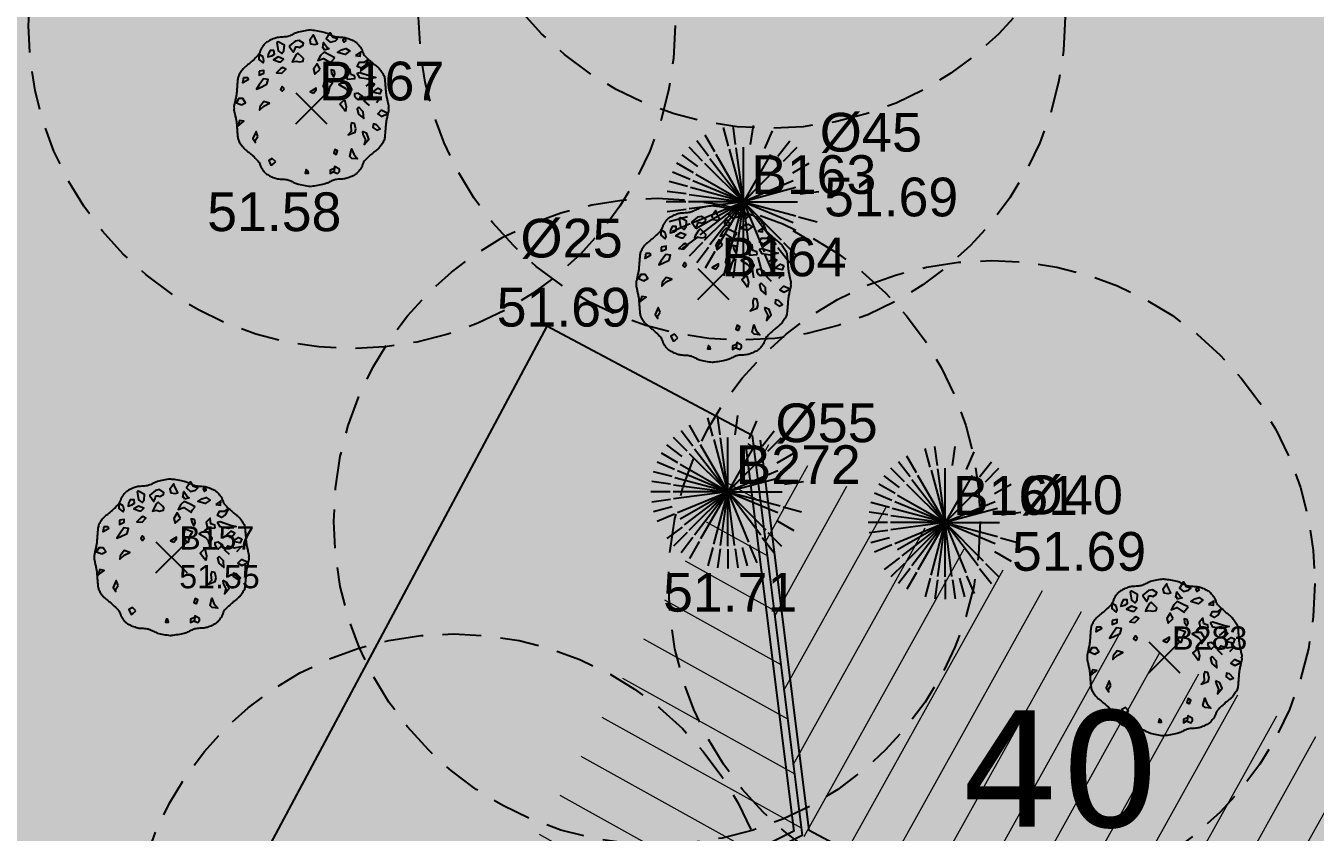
# Model space of a CAD drawing. Header units: metres. Extents: x 394605 to 1395358, y 4171135 to 6406139.
# Drawn here: x 1394492 to 1394508.63, y 4172460.8 to 4172471.21 of the extents above; entities that cross this region are included whole.
import ezdxf
from ezdxf.enums import TextEntityAlignment as Align

# ---------------------------------------------------------------- set-up
doc = ezdxf.new("R2010")
doc.units = ezdxf.units.M
doc.header["$LTSCALE"] = 2
doc.header["$PDMODE"] = 3
doc.header["$PDSIZE"] = 0.2
doc.linetypes.add('CACHE', pattern=[0.375, 0.25, -0.125])
doc.layers.add('C-Hab', color=7, linetype='Continuous', true_color=0xfbfcc5)
doc.layers.add('H-bati', color=7, linetype='Continuous', true_color=0x857b3d)
doc.layers.add('C-Lot', color=7, linetype='Continuous', true_color=0xeaddbe, transparency=0.5)
for name, color, linetype in [('P-Lot', 250, 'Continuous'), ('P-surfaces', 19, 'Continuous'), ('T-POINTS LEVES 2024', 7, 'Continuous'), ('T-POINTS LEVES ALTITUDES', 150, 'Continuous'), ('T-POINTS LEVES MATRICULE', 5, 'Continuous'), ('T-POINTS LEVEVES PURGE', 7, 'Continuous'), ('T-SECTION AH', 3, 'Continuous'), ('T-VEGETATION', 108, 'Continuous'), ('T-VEGETATION-TEXTE', 1, 'Continuous')]:
    doc.layers.add(name, color=color, linetype=linetype)
doc.styles.add('Arial', font='arial.ttf')
doc.styles.add('Arial 1.0', font='arial.ttf', dxfattribs={"width": 0.99, "height": 0.2})
doc.styles.add('Verdana 1.0', font='verdana.ttf', dxfattribs={"width": 0.99, "height": 0.2})

# ---------------------------------------------------------------- blocks, each defined once
blk = doc.blocks.new('TCPOINT')
at = {"color": 0}
blk.add_point((0, 0), dxfattribs=at)
at = {"layer": 'T-POINTS LEVES ALTITUDES', "style": 'Arial 1.0', "width": 0.99}
blk.add_attdef('ALT', text='', height=0.3, dxfattribs=at).set_placement((0.1, -0.1), align=Align.TOP_LEFT)
at = {"layer": 'T-POINTS LEVES MATRICULE', "style": 'Arial 1.0', "width": 0.99}
blk.add_attdef('MAT', (0.1, 0.1), '', height=0.3, dxfattribs=at)
blk = doc.blocks.new('v025')
blk.add_line((0, 0), (0, 0))
at = {"color": 0, "linetype": 'Continuous'}
blk.add_line((0.6658450745636628, -0.3376806967657444), (0.6995950745637174, -0.4079931967657444), dxfattribs=at)
at = {"color": 0, "linetype": 'Continuous', "flags": 128}
for points in [[(-0.002404925436280791, 1.010006803234262), (-0.0188050454637505, 1.008544183206823), (-0.03772162639654653, 1.006245657829595), (-0.05841649951037198, 1.0032452291602), (-0.08015149608092997, 0.9996768992562011), (-0.102188447384151, 0.9956746701752763), (-0.1237891846955108, 0.9913725439749896), (-0.1442155392908262, 0.9869045227130187), (-0.162729342445914, 0.9824046084468705), (-0.1785924254362499, 0.9780068032342797), (-0.1903041023909964, 0.9738940631793866), (-0.2035636188519447, 0.9683386790916302), (-0.2179327032140463, 0.9617649050861132), (-0.2329730838724799, 0.9545969952781661), (-0.2482464892223106, 0.9472592037829486), (-0.2633146476584898, 0.9401757847157342), (-0.2777392875761961, 0.9337709921917394), (-0.2910821373703811, 0.928469080326181), (-0.3029049254363372, 0.9246943032342756), (-0.3160216092496739, 0.922014433549748), (-0.331398581129065, 0.9200365957582335), (-0.3483887217325901, 0.9185565717527879), (-0.3663449117188975, 0.9173701434262966), (-0.3846200317462944, 0.9162730926718154), (-0.4025669624733155, 0.9150612013824002), (-0.4195385845583814, 0.9135302514509931), (-0.4348877786599132, 0.9114760247705931), (-0.4479674254363317, 0.908694303234256), (-0.4605134645310045, 0.9049163111217808), (-0.4748866641194809, 0.8999784681862479), (-0.4905021476585034, 0.8940843495305444), (-0.506775038605042, 0.8874375302575572), (-0.5231204604157256, 0.8802415854702303), (-0.5389535365474103, 0.8727000902712803), (-0.5536893904568387, 0.8650166197637645), (-0.5667431456009808, 0.8573947490504565), (-0.577529925436238, 0.8500380532342433), (-0.5848918938861516, 0.8438738085497448), (-0.5928886359987473, 0.8361523364990262), (-0.6012614069177289, 0.8272492800861073), (-0.6097514617873685, 0.8175402823151785), (-0.6181000557518246, 0.8074009861903733), (-0.6260484439548009, 0.7972070347157114), (-0.6333378815405695, 0.7873340708954402), (-0.6397096236530615, 0.7781577377335793), (-0.6449049254363217, 0.7700536782342624), (-0.6483631730357047, 0.7634981012452613), (-0.6517560914170417, 0.7556009604701899), (-0.65511094395481, 0.7467510161972086), (-0.6584549940233728, 0.7373370287143644), (-0.6618155049973211, 0.7277477583097038), (-0.665219740251132, 0.7183719652712739), (-0.6686949631591688, 0.7095984098871781), (-0.6722684370960224, 0.7018158524455202), (-0.6759674254362835, 0.6954130532342333), (-0.6847966435433364, 0.6837404280627766), (-0.6959715406626401, 0.6710274222328962), (-0.7088979809917646, 0.6576375902712925), (-0.722981828728507, 0.6439344867047794), (-0.7376289480699825, 0.630281666060057), (-0.7522452032139881, 0.6170426828638824), (-0.7662364583580938, 0.6045810916430128), (-0.7790085776997557, 0.5932604469242619), (-0.7899674254363163, 0.5834443032342733), (-0.7974823431317191, 0.5769521050175399), (-0.8064108410741255, 0.5697000045374239), (-0.8163285365474167, 0.561884118049079), (-0.8268110468354735, 0.5537005618076591), (-0.8374339892222906, 0.5453454520682612), (-0.8477729809917491, 0.537014905086096), (-0.8574036394279574, 0.5289050371163171), (-0.8659015818149101, 0.5212119644139648), (-0.8728424254362608, 0.5141318032342497), (-0.880152953557058, 0.5056291454839084), (-0.8883127615131343, 0.4954948004907465), (-0.8969766846954599, 0.4841329606416593), (-0.905799558495346, 0.4719478183234287), (-0.9144362183031944, 0.459343565922893), (-0.9225414995103165, 0.4467243958268341), (-0.9297702375075687, 0.4344945004222041), (-0.9357772676859213, 0.4230580720957278), (-0.9402174254363445, 0.4128193032342438), (-0.9434918595926547, 0.4019952077267135), (-0.9461675283170052, 0.3891987613961305), (-0.9483354809917728, 0.3749749745305735), (-0.9500867670000162, 0.3598688574180642), (-0.9515124357243394, 0.3444254203467381), (-0.9527035365474603, 0.3291896736046169), (-0.9537511188519829, 0.3147066274797794), (-0.954746232020625, 0.3015212922603041), (-0.9557799254363317, 0.2901786782342697), (-0.956816705271649, 0.2794071804633518), (-0.9578519418972746, 0.2669291497705899), (-0.9588979809917646, 0.2532336550860919), (-0.959967168234698, 0.2388097653398518), (-0.9610718493046306, 0.2241465494619774), (-0.9622243698808006, 0.2097330763824061), (-0.9634370756421049, 0.1960584150312457), (-0.9647223122675541, 0.1836116343384901), (-0.9660924254362726, 0.1728818032342474), (-0.9676764446406878, 0.1635139191464532), (-0.969820134626957, 0.1527315546060208), (-0.9723609439548682, 0.1409385161971954), (-0.975136321183868, 0.1285386105045063), (-0.9779837148738579, 0.1159356441121417), (-0.9807405735845123, 0.103533423604631), (-0.9832443458752778, 0.09173575556621927), (-0.9853324803059422, 0.0809464465813221), (-0.9868424254362935, 0.07156930323424149), (-0.9881911051344332, 0.0647137219585261), (-0.9903309370961324, 0.05632187525071686), (-0.9928401106215006, 0.04693735878981897), (-0.9952968150109882, 0.03710376825483763), (-0.9972792395651595, 0.02736469932477803), (-0.998365573584465, 0.0182637476787022), (-0.9981340063691277, 0.0103445089955585), (-0.9961627272195983, 0.004150578954408957), (-0.9920299254363272, 0.0002255532342587685), (-0.9961627272195983, -0.00369947248589142), (-0.9981340063691277, -0.009893402527040962), (-0.998365573584465, -0.01781264121018467), (-0.9972792395651595, -0.02691359285626049), (-0.9952968150109882, -0.0366526617863201), (-0.9928401106215006, -0.04648625232130144), (-0.9903309370961324, -0.05587076878219932), (-0.9881911051344332, -0.06426261549000856), (-0.9868424254362935, -0.07111819676572395), (-0.9853324803059422, -0.08049534011280457), (-0.9832443458752778, -0.09128464909770173), (-0.9807405735845123, -0.1030823171361135), (-0.9779837148738579, -0.1154845376436242), (-0.975136321183868, -0.1280875040359888), (-0.9723609439548682, -0.1404874097286779), (-0.969820134626957, -0.1522804481375033), (-0.9676764446406878, -0.1630628126779357), (-0.9660924254362726, -0.1724306967657299), (-0.9647223122675541, -0.1831605278699726), (-0.9634370756421049, -0.1956073085627281), (-0.9622243698808006, -0.2092819699138886), (-0.9610718493046306, -0.2236954429934599), (-0.959967168234698, -0.2383586588713342), (-0.9588979809917646, -0.2527825486175743), (-0.9578519418972746, -0.2664780433020724), (-0.956816705271649, -0.2789560739948342), (-0.9557799254363317, -0.2897275717657521), (-0.954746232020625, -0.3010701857917866), (-0.9537511188519829, -0.3142555210112619), (-0.9527035365474603, -0.3287385671360994), (-0.9515124357243394, -0.3439743138782205), (-0.9500867670000162, -0.3594177509495466), (-0.9483354809917728, -0.374523868062056), (-0.9461675283170052, -0.388747654927613), (-0.9434918595926547, -0.401544101258196), (-0.9402174254363445, -0.4123681967657262), (-0.9357772676859213, -0.4226069656272102), (-0.9297702375075687, -0.4340433939536865), (-0.9225414995103165, -0.4462732893583166), (-0.9144362183031944, -0.4588924594543755), (-0.905799558495346, -0.4714967118549112), (-0.8969766846954599, -0.4836818541731418), (-0.8883127615131343, -0.4950436940222289), (-0.880152953557058, -0.5051780390153908), (-0.8728424254362608, -0.5136806967657321), (-0.8659015818149101, -0.5207608579454472), (-0.8574036394279574, -0.5284539306477996), (-0.8477729809917491, -0.5365637986175784), (-0.8374339892222906, -0.5448943455997437), (-0.8268110468354735, -0.5532494553391416), (-0.8163285365474167, -0.5614330115805615), (-0.8064108410741255, -0.5692488980689063), (-0.7974823431317191, -0.5765009985490224), (-0.7899674254363163, -0.5829931967657558), (-0.7790085776997557, -0.5928093404557444), (-0.7662364583580938, -0.6041299851744952), (-0.7522452032139881, -0.6165915763953649), (-0.7376289480699825, -0.6298305595915394), (-0.722981828728507, -0.6434833802362618), (-0.7088979809917646, -0.657186483802775), (-0.6959715406626401, -0.6705763157643787), (-0.6847966435433364, -0.683289321594259), (-0.6759674254362835, -0.6949619467657158), (-0.6722684370960224, -0.7013647459770027), (-0.6686949631591688, -0.7091473034186606), (-0.665219740251132, -0.7179208588027564), (-0.6618155049973211, -0.7272966518411863), (-0.6584549940233728, -0.7368859222458468), (-0.65511094395481, -0.7462999097286911), (-0.6517560914170417, -0.7551498540016723), (-0.6483631730357047, -0.7630469947767438), (-0.6449049254363217, -0.7696025717657449), (-0.6397096236530615, -0.7777066312650618), (-0.6333378815405695, -0.7868829644269226), (-0.6260484439548009, -0.7967559282471939), (-0.6181000557518246, -0.8069498797218557), (-0.6097514617873685, -0.817089175846661), (-0.6012614069177289, -0.8267981736175898), (-0.5928886359987473, -0.8357012300305087), (-0.5848918938861516, -0.8434227020812273), (-0.577529925436238, -0.8495869467657258), (-0.5667431456009808, -0.856943642581939), (-0.5536893904568387, -0.864565513295247), (-0.5389535365474103, -0.8722489838027627), (-0.5231204604157256, -0.8797904790017128), (-0.506775038605042, -0.8869864237890397), (-0.4905021476585034, -0.8936332430620268), (-0.4748866641194809, -0.8995273617177304), (-0.4605134645310045, -0.9044652046532633), (-0.4479674254363317, -0.9082431967657385), (-0.4348877786599132, -0.9110249183020755), (-0.4195385845583814, -0.9130791449824756), (-0.4025669624733155, -0.9146100949138827), (-0.3846200317462944, -0.9158219862032979), (-0.3663449117188975, -0.9169190369577791), (-0.3483887217325901, -0.9181054652842704), (-0.331398581129065, -0.919585489289716), (-0.3160216092496739, -0.9215633270812305), (-0.3029049254363372, -0.9242431967657581), (-0.2910821373703811, -0.9280179738576635), (-0.2777392875761961, -0.9333198857232219), (-0.2633146476584898, -0.9397246782472166), (-0.2482464892223106, -0.946808097314431), (-0.2329730838724799, -0.9541458888096486), (-0.2179327032140463, -0.9613137986175957), (-0.2035636188519447, -0.9678875726231126), (-0.1903041023909964, -0.9734429567108691), (-0.1785924254362499, -0.9775556967657621), (-0.162729342445914, -0.981953501978353), (-0.1442155392908262, -0.9864534162445011), (-0.1237891846955108, -0.9909214375064721), (-0.102188447384151, -0.9952235637067588), (-0.08015149608092997, -0.9992257927876835), (-0.05841649951037198, -1.002794122691682), (-0.03772162639654653, -1.005794551361078), (-0.0188050454637505, -1.008093076738305), (-0.002404925436280791, -1.009555696765744)], [(0.001970074563701019, 1.010006803234262), (0.01837019459117073, 1.008544183206823), (0.03728677552396675, 1.006245657829595), (0.0579816486377922, 1.0032452291602), (0.0797166452083502, 0.9996768992562011), (0.1017535965115712, 0.9956746701752763), (0.123354333822931, 0.9913725439749896), (0.1437806884182464, 0.9869045227130187), (0.1622944915733342, 0.9824046084468705), (0.1781575745636701, 0.9780068032342797), (0.1898692515184166, 0.9738940631793866), (0.203128767979365, 0.9683386790916302), (0.2174978523414666, 0.9617649050861132), (0.2325382329999002, 0.9545969952781661), (0.2478116383497309, 0.9472592037829486), (0.26287979678591, 0.9401757847157342), (0.2773044367036164, 0.9337709921917394), (0.2906472864978014, 0.928469080326181), (0.3024700745637574, 0.9246943032342756), (0.3155867583770942, 0.922014433549748), (0.3309637302564852, 0.9200365957582335), (0.3479538708600103, 0.9185565717527879), (0.3659100608463177, 0.9173701434262966), (0.3841851808737147, 0.9162730926718154), (0.4021321116007357, 0.9150612013824002), (0.4191037336858017, 0.9135302514509931), (0.4344529277873335, 0.9114760247705931), (0.4070950745636992, 0.8773193032342306), (0.4239700745637265, 0.8506005532342442), (0.4464700745637629, 0.8674755532342715), (0.4352200745637447, 0.9124755532342306), (0.447532574563752, 0.908694303234256), (0.4600786136584247, 0.9049163111217808), (0.4744518132469011, 0.8999784681862479), (0.4900672967859236, 0.8940843495305444), (0.5063401877324623, 0.8874375302575572), (0.5226856095431458, 0.8802415854702303), (0.5385186856748305, 0.8727000902712803), (0.553254539584259, 0.8650166197637645), (0.566308294728401, 0.8573947490504565), (0.5770950745636583, 0.8500380532342433), (0.5844570430135718, 0.8438738085497448), (0.5924537851261675, 0.8361523364990262), (0.6008265560451491, 0.8272492800861073), (0.6093166109147887, 0.8175402823151785), (0.6176652048792448, 0.8074009861903733), (0.6256135930822211, 0.7972070347157114), (0.6329030306679897, 0.7873340708954402), (0.6392747727804817, 0.7781577377335793), (0.644470074563742, 0.7700536782342624), (0.6479283221631249, 0.7634981012452613), (0.6513212405444619, 0.7556009604701899), (0.6546760930822302, 0.7467510161972086), (0.658020143150793, 0.7373370287143644), (0.6613806541247413, 0.7277477583097038), (0.6647848893785522, 0.7183719652712739), (0.668260112286589, 0.7095984098871781), (0.6718335862234426, 0.7018158524455202), (0.6755325745637037, 0.6954130532342333), (0.6843617926707566, 0.6837404280627766), (0.6955366897900603, 0.6710274222328962), (0.7084631301191848, 0.6576375902712925), (0.7225469778559273, 0.6439344867047794), (0.7371940971974027, 0.630281666060057), (0.7518103523414084, 0.6170426828638824), (0.7658016074855141, 0.6045810916430128), (0.778573726827176, 0.5932604469242619), (0.7895325745637365, 0.5834443032342733), (0.7970474922591393, 0.5769521050175399), (0.8059759902015458, 0.5697000045374239), (0.8158936856748369, 0.561884118049079), (0.8263761959628937, 0.5537005618076591), (0.8369991383497108, 0.5453454520682612), (0.8473381301191694, 0.537014905086096), (0.8569687885553776, 0.5289050371163171), (0.8654667309423303, 0.5212119644139648), (0.872407574563681, 0.5141318032342497), (0.8797181026844783, 0.5056291454839084), (0.8878779106405545, 0.4954948004907465), (0.8965418338228801, 0.4841329606416593), (0.9053647076227662, 0.4719478183234287), (0.9140013674306147, 0.459343565922893), (0.9221066486377367, 0.4467243958268341), (0.9293353866349889, 0.4344945004222041), (0.9353424168133415, 0.4230580720957278), (0.9397825745637647, 0.4128193032342438), (0.9430570087200749, 0.4019952077267135), (0.9457326774444255, 0.3891987613961305), (0.947900630119193, 0.3749749745305735), (0.9496519161274364, 0.3598688574180642), (0.9510775848517596, 0.3444254203467381), (0.9522686856748805, 0.3291896736046169), (0.9533162679794032, 0.3147066274797794), (0.9543113811480453, 0.3015212922603041), (0.955345074563752, 0.2901786782342697), (0.9563818543990692, 0.2794071804633518), (0.9574170910246949, 0.2669291497705899), (0.9584631301191848, 0.2532336550860919), (0.9595323173621182, 0.2388097653398518), (0.9606369984320509, 0.2241465494619774), (0.9617895190082209, 0.2097330763824061), (0.9630022247695251, 0.1960584150312457), (0.9642874613949743, 0.1836116343384901), (0.9656575745636928, 0.1728818032342474), (0.967241593768108, 0.1635139191464532), (0.9693852837543773, 0.1527315546060208), (0.9719260930822884, 0.1409385161971954), (0.9747014703112882, 0.1285386105045063), (0.9775488640012782, 0.1159356441121417), (0.9803057227119325, 0.103533423604631), (0.982809495002698, 0.09173575556621927), (0.9848976294333625, 0.0809464465813221), (0.9864075745637138, 0.07156930323424149), (0.9877562542618534, 0.0647137219585261), (0.9898960862235526, 0.05632187525071686), (0.9924052597489208, 0.04693735878981897), (0.9948619641384084, 0.03710376825483763), (0.9968443886925797, 0.02736469932477803), (0.9979307227118852, 0.0182637476787022), (0.997699155496548, 0.0103445089955585), (0.9957278763470185, 0.004150578954408957), (0.9915950745637474, 0.0002255532342587685), (0.9957278763470185, -0.00369947248589142), (0.997699155496548, -0.009893402527040962), (0.9979307227118852, -0.01781264121018467), (0.9968443886925797, -0.02691359285626049), (0.9948619641384084, -0.0366526617863201), (0.9924052597489208, -0.04648625232130144), (0.9898960862235526, -0.05587076878219932), (0.9877562542618534, -0.06426261549000856), (0.9864075745637138, -0.07111819676572395), (0.9848976294333625, -0.08049534011280457), (0.982809495002698, -0.09128464909770173), (0.9803057227119325, -0.1030823171361135), (0.9775488640012782, -0.1154845376436242), (0.9747014703112882, -0.1280875040359888), (0.9719260930822884, -0.1404874097286779), (0.9693852837543773, -0.1522804481375033), (0.967241593768108, -0.1630628126779357), (0.9656575745636928, -0.1724306967657299), (0.9642874613949743, -0.1831605278699726), (0.9630022247695251, -0.1956073085627281), (0.9617895190082209, -0.2092819699138886), (0.9606369984320509, -0.2236954429934599), (0.9595323173621182, -0.2383586588713342), (0.9584631301191848, -0.2527825486175743), (0.9574170910246949, -0.2664780433020724), (0.9563818543990692, -0.2789560739948342), (0.955345074563752, -0.2897275717657521), (0.9543113811480453, -0.3010701857917866), (0.9533162679794032, -0.3142555210112619), (0.9522686856748805, -0.3287385671360994), (0.9510775848517596, -0.3439743138782205), (0.9496519161274364, -0.3594177509495466), (0.947900630119193, -0.374523868062056), (0.9457326774444255, -0.388747654927613), (0.9430570087200749, -0.401544101258196), (0.9397825745637647, -0.4123681967657262), (0.9353424168133415, -0.4226069656272102), (0.9293353866349889, -0.4340433939536865), (0.9221066486377367, -0.4462732893583166), (0.9140013674306147, -0.4588924594543755), (0.9053647076227662, -0.4714967118549112), (0.8965418338228801, -0.4836818541731418), (0.8878779106405545, -0.4950436940222289), (0.8797181026844783, -0.5051780390153908), (0.872407574563681, -0.5136806967657321), (0.8654667309423303, -0.5207608579454472), (0.8569687885553776, -0.5284539306477996), (0.8473381301191694, -0.5365637986175784), (0.8369991383497108, -0.5448943455997437), (0.8263761959628937, -0.5532494553391416), (0.8158936856748369, -0.5614330115805615), (0.8059759902015458, -0.5692488980689063), (0.7970474922591393, -0.5765009985490224), (0.7895325745637365, -0.5829931967657558), (0.778573726827176, -0.5928093404557444), (0.7658016074855141, -0.6041299851744952), (0.7518103523414084, -0.6165915763953649), (0.7371940971974027, -0.6298305595915394), (0.7225469778559273, -0.6434833802362618), (0.7084631301191848, -0.657186483802775), (0.6955366897900603, -0.6705763157643787), (0.6843617926707566, -0.683289321594259), (0.6755325745637037, -0.6949619467657158), (0.6718335862234426, -0.7013647459770027), (0.668260112286589, -0.7091473034186606), (0.6647848893785522, -0.7179208588027564), (0.6613806541247413, -0.7272966518411863), (0.658020143150793, -0.7368859222458468), (0.6546760930822302, -0.7462999097286911), (0.6513212405444619, -0.7551498540016723), (0.6479283221631249, -0.7630469947767438), (0.644470074563742, -0.7696025717657449), (0.6392747727804817, -0.7777066312650618), (0.6329030306679897, -0.7868829644269226), (0.6256135930822211, -0.7967559282471939), (0.6176652048792448, -0.8069498797218557), (0.6093166109147887, -0.817089175846661), (0.6008265560451491, -0.8267981736175898), (0.5924537851261675, -0.8357012300305087), (0.5844570430135718, -0.8434227020812273), (0.5770950745636583, -0.8495869467657258), (0.566308294728401, -0.856943642581939), (0.553254539584259, -0.864565513295247), (0.5385186856748305, -0.8722489838027627), (0.5226856095431458, -0.8797904790017128), (0.5063401877324623, -0.8869864237890397), (0.4900672967859236, -0.8936332430620268), (0.4744518132469011, -0.8995273617177304), (0.4600786136584247, -0.9044652046532633), (0.447532574563752, -0.9082431967657385), (0.4344529277873335, -0.9110249183020755), (0.4191037336858017, -0.9130791449824756), (0.4021321116007357, -0.9146100949138827), (0.3841851808737147, -0.9158219862032979), (0.3659100608463177, -0.9169190369577791), (0.3479538708600103, -0.9181054652842704), (0.3309637302564852, -0.919585489289716), (0.3155867583770942, -0.9215633270812305), (0.3024700745637574, -0.9242431967657581), (0.2906472864978014, -0.9280179738576635), (0.2773044367036164, -0.9333198857232219), (0.26287979678591, -0.9397246782472166), (0.2478116383497309, -0.946808097314431), (0.2325382329999002, -0.9541458888096486), (0.2174978523414666, -0.9613137986175957), (0.203128767979365, -0.9678875726231126), (0.1898692515184166, -0.9734429567108691), (0.1781575745636701, -0.9775556967657621), (0.1622944915733342, -0.981953501978353), (0.1437806884182464, -0.9864534162445011), (0.123354333822931, -0.9909214375064721), (0.1017535965115712, -0.9952235637067588), (0.0797166452083502, -0.9992257927876835), (0.0579816486377922, -1.002794122691682), (0.03728677552396675, -1.005794551361078), (0.01837019459117073, -1.008093076738305), (0.001970074563701019, -1.009555696765744)], [(0.7502200745636856, 0.257163053234251), (0.778345074563731, 0.2641943032342624), (0.817720074563681, 0.3091943032342783), (0.7670950745637128, 0.3359130532342647), (0.7052200745637265, 0.2824755532342351)], [(0.7502200745636856, 0.03497555323423285), (0.6827200745636901, 0.09685055323427605), (0.7277200745637629, 0.1488818032342465), (0.8120950745636719, 0.1235693032342624), (0.9020950745637037, 0.1404443032342328), (0.8402200745637174, 0.07013180323423285)], [(0.3002200745637538, -0.7764306967657149), (0.2439700745636628, -0.8003369467657535), (0.2439700745636628, -0.8439306967657672), (0.2945950745637447, -0.8143994467657194)]]:
    blk.add_lwpolyline(points, dxfattribs=at)
for points in [[(-0.4422799254363099, 0.8477880532342397), (-0.4254049254362826, 0.7395068032342351), (-0.3804049254363235, 0.7057568032342374), (-0.3522799254362781, 0.7395068032342351), (-0.346654925436269, 0.8112255532342374), (-0.4254049254362826, 0.854819303234251)], [(-0.1554049254363008, 0.8731005532342806), (-0.206029925436269, 0.8632568032342647), (-0.2791549254362735, 0.8027880532342806), (-0.2791549254362735, 0.7929443032342647), (-0.2285299254363053, 0.7212255532342624), (-0.2116549254362781, 0.7577880532342647), (-0.2004049254362599, 0.7929443032342647), (-0.1722799254363281, 0.7929443032342647), (-0.1497799254362917, 0.784506803234251), (-0.1047799254363326, 0.8112255532342374), (-0.09915492543632354, 0.8379443032342806)], [(0.04709507456368556, 0.8238818032342579), (0.08084507456374013, 0.8323193032342715), (0.03584507456366737, 0.9293505532342579), (0.03022007456365827, 0.9476318032342306), (-0.0204049254363099, 0.8773193032342306), (-0.009154925436291705, 0.8323193032342715)], [(0.1708450745636583, 0.7507568032342533), (0.1595950745637538, 0.7774755532342397), (0.1483450745637356, 0.7774755532342397), (0.1595950745637538, 0.8477880532342397), (0.2102200745637219, 0.7774755532342397), (0.2270950745637492, 0.7676318032342806)], [(0.3114700745636583, 0.8674755532342715), (0.3395950745637037, 0.8956005532342601), (0.2833450745637265, 0.9124755532342306), (0.2439700745636628, 0.9743505532342738), (0.1933450745636947, 0.8956005532342601), (0.2439700745636628, 0.8506005532342442)], [(-0.6222799254362599, 0.6635693032342829), (-0.6785299254362371, 0.6987255532342829), (-0.6785299254362371, 0.6298193032342851), (-0.6222799254362599, 0.5848193032342692), (-0.6110299254362417, 0.6115380532342556)], [(-0.5097799254363053, 0.6748193032342442), (-0.4760299254362508, 0.6973193032342806), (-0.4816549254362599, 0.7423193032342397), (-0.5322799254363417, 0.7423193032342397), (-0.5547799254362644, 0.6973193032342806), (-0.5604049254362735, 0.6607568032342783)], [(-0.1947799254362508, 0.6059130532342465), (-0.1554049254363008, 0.5960693032342306), (-0.1047799254363326, 0.6059130532342465), (-0.09915492543632354, 0.6396630532342442), (-0.1160299254362371, 0.6579443032342738), (-0.1722799254363281, 0.7113818032342465), (-0.1947799254362508, 0.6931005532342738), (-0.2341549254363144, 0.6227880532342738), (-0.2454049254363326, 0.5960693032342306)], [(0.3058450745637629, 0.6509130532342624), (0.2327200745637583, 0.6874755532342647), (0.1652200745637629, 0.7212255532342624), (0.1202200745636901, 0.679038053234251), (0.08647007456374922, 0.6157568032342624), (0.1595950745637538, 0.6424755532342488), (0.255220074563681, 0.5791943032342601), (0.2664700745636992, 0.6073193032342488)], [(0.3902200745636719, 0.7549755532342601), (0.4464700745637629, 0.7718505532342306), (0.497095074563731, 0.7381005532342328), (0.4352200745637447, 0.6931005532342738), (0.3395950745637037, 0.7198193032342601)], [(0.5702200745637356, 0.6818505532342556), (0.6320950745637219, 0.6720068032342397), (0.637720074563731, 0.7268505532342715)], [(-0.4141549254362644, 0.5974755532342328), (-0.3916549254363417, 0.5974755532342328), (-0.3579049254362872, 0.6340380532342351), (-0.4254049254362826, 0.6607568032342783), (-0.487279925436269, 0.624194303234276)], [(-0.3691549254363053, 0.5243505532342851), (-0.3916549254363417, 0.5116943032342647), (-0.447904925436319, 0.4582568032342351), (-0.3804049254363235, 0.4512255532342806), (-0.3297799254362417, 0.503256803234251)], [(0.114595074563681, 0.5018505532342488), (0.07522007456373103, 0.5721630532342488), (0.03022007456365827, 0.5018505532342488), (0.04709507456368556, 0.4399755532342624)], [(0.5645950745637265, 0.3809130532342806), (0.5589700745637174, 0.4160693032342806), (0.5083450745637492, 0.432944303234251), (0.497095074563731, 0.5046630532342533), (0.4464700745637629, 0.4512255532342806), (0.4633450745636765, 0.372475553234267)], [(0.6883450745636992, 0.5932568032342829), (0.7333450745636583, 0.6298193032342851), (0.6939700745637083, 0.548256803234267), (0.6433450745637401, 0.5145068032342692), (0.5927200745636583, 0.5398193032342533), (0.6208450745637037, 0.5932568032342829)], [(-0.8191549254362371, 0.3963818032342488), (-0.8135299254363417, 0.3668505532342579), (-0.8810299254363372, 0.3288818032342533), (-0.869779925436319, 0.3963818032342488)], [(-0.5716549254362917, 0.307788053234276), (-0.5547799254362644, 0.3710693032342647), (-0.6166549254362508, 0.3795068032342783), (-0.6729049254363417, 0.2993505532342624), (-0.7066549254362826, 0.2473193032342351), (-0.6616549254363235, 0.2641943032342624)], [(-0.6729049254363417, 0.477944303234267), (-0.6729049254363417, 0.4245068032342374), (-0.6110299254362417, 0.4512255532342806), (-0.6110299254362417, 0.4877880532342829)], [(0.215845074563731, 0.186850553234251), (0.2439700745636628, 0.2838818032342374), (0.2720950745637083, 0.3288818032342533), (0.1708450745636583, 0.362631803234251), (0.1539700745637447, 0.2838818032342374), (0.1820950745636765, 0.2135693032342374)], [(0.2945950745637447, 0.4877880532342829), (0.255220074563681, 0.4962255532342397), (0.2608450745636901, 0.4512255532342806), (0.2889700745637356, 0.4062255532342647), (0.3058450745637629, 0.442788053234267)], [(0.5927200745636583, 0.4512255532342806), (0.6264700745637128, 0.4596630532342374), (0.7614700745637037, 0.4160693032342806), (0.8345950745637083, 0.397788053234251), (0.7333450745636583, 0.372475553234267), (0.6264700745637128, 0.3907568032342397)], [(-0.346654925436269, 0.2487255532342374), (-0.3747799254363144, 0.2782568032342851), (-0.3972799254362371, 0.2402880532342806), (-0.3747799254363144, 0.2177880532342442)], [(0.03022007456365827, 0.1938818032342624), (0.06397007456371284, 0.2388818032342783), (0.06397007456371284, 0.2599755532342556), (-0.0147799254363008, 0.2121630532342351)], [(0.4745950745636947, 0.2149755532342397), (0.4802200745637037, 0.1798193032342397), (0.5252200745636628, 0.2402880532342806), (0.4745950745636947, 0.3218505532342419), (0.395845074563681, 0.3218505532342419), (0.356470074563731, 0.3035693032342692), (0.4352200745637447, 0.2585693032342533)], [(0.5814700745637538, 0.1235693032342624), (0.6039700745636765, 0.1066943032342351), (0.6602200745636537, 0.1559130532342579), (0.6039700745636765, 0.1938818032342624), (0.5589700745637174, 0.1854443032342488), (0.5589700745637174, 0.1587255532342624)], [(0.9077200745637128, 0.2388818032342783), (0.8852200745636765, 0.1854443032342488), (0.7895950745637492, 0.2051318032342806), (0.8627200745637538, 0.257163053234251)], [(-0.8979049254362508, 0.04341305323424649), (-0.8472799254362826, 0.07013180323423285), (-0.8810299254363372, 0.1235693032342624), (-0.9372799254363144, 0.1235693032342624), (-0.9654049254362462, 0.07013180323423285)], [(-0.6616549254363235, 0.01950680323426468), (-0.6672799254363326, -0.02549319676575124), (-0.6110299254362417, 0.02653805323427605), (-0.5379049254362371, 0.06310055323427832), (-0.6110299254362417, 0.08560055323425786)], [(0.4408450745637538, -0.04377444676572395), (0.4014700745636901, 0.009663053234248764), (0.3677200745637492, 0.05325680323426241), (0.4295950745637356, 0.1123193032342442), (0.4520950745636583, 0.01810055323426241)], [(0.6152200745636947, 0.01106930323425104), (0.5927200745636583, -0.01283694676573077), (0.6095950745636856, -0.07752444676572168), (0.677095074563681, -0.1337744467657558), (0.6714700745636719, -0.0465869467657285)], [(-0.9485299254363326, -0.2308056967657421), (-0.869779925436319, -0.1689306967657558), (-0.9260299254362963, -0.1590869467657399)], [(0.9020950745637037, -0.02689944676575351), (0.8570950745637447, -0.07471194676571713), (0.9077200745637128, -0.1056494467657672), (0.9864700745637265, -0.0676806967657626)], [(-0.6897799254362553, -0.3643994467657308), (-0.7122799254362917, -0.3011181967657421), (-0.7516549254362417, -0.3911181967657171), (-0.7179049254363008, -0.4431494467657444), (-0.7235299254363099, -0.4164306967657581)], [(0.5758450745637447, -0.2659619467657421), (0.5589700745637174, -0.1956494467657421), (0.5195950745636537, -0.1872119467657285), (0.5083450745637492, -0.2223681967657285), (0.5139700745637583, -0.3011181967657421), (0.4745950745636947, -0.3461181967657581), (0.5645950745637265, -0.3109619467657581)], [(0.6602200745636537, -0.3011181967657421), (0.6658450745636628, -0.3376806967657444), (0.6995950745637174, -0.4079931967657444), (0.6827200745636901, -0.4698681967657308), (0.7445950745636765, -0.3981494467657285), (0.7164700745637447, -0.3278369467657285)], [(0.8402200745637174, -0.2139306967657149), (0.8008450745636537, -0.2040869467657558), (0.7952200745637583, -0.2490869467657149), (0.8458450745637265, -0.2842431967657149), (0.8908450745636856, -0.2659619467657421)], [(-0.4591549254363372, -0.692055696765749), (-0.5041549254362963, -0.6484619467657353), (-0.5491549254362553, -0.6737744467657194), (-0.5210299254363235, -0.7370556967657649), (-0.4985299254362872, -0.727211946765749)], [(0.3227200745636765, -0.6006494467657149), (0.3395950745637037, -0.5500244467657467), (0.3058450745637629, -0.5317431967657171), (0.2889700745637356, -0.5823681967657421)], [(0.5477200745636992, -0.5950244467657626), (0.5983450745636674, -0.6554931967657467), (0.5252200745636628, -0.6484619467657353), (0.497095074563731, -0.621743196765749), (0.5195950745636537, -0.5261181967657649)], [(-0.04290492543634628, -0.8087744467657672), (-0.06540492543626897, -0.7933056967657421), (-0.07665492543628716, -0.8368994467657558), (-0.03727992543633718, -0.8368994467657558)], [(0.3620950745637401, -0.7890869467657353), (0.3002200745637538, -0.7539306967657353), (0.2945950745637447, -0.8242431967657353), (0.3395950745637037, -0.8425244467657649), (0.3620950745637401, -0.8158056967657217)]]:
    blk.add_lwpolyline(points, close=True, dxfattribs=at)
blk = doc.blocks.new('v045')
at = {"color": 0, "linetype": 'Continuous'}
for p, q in [((-0.3687499999999773, 0.6421875000000341), (-0.4937499999999773, 0.8578125000000227)), ((-0.1937500000000227, 0.7156250000000455), (-0.2562500000000227, 0.9562500000000114)), ((-0.1000000000000227, 0.7359375000000341), (-0.1312500000000227, 0.9828125000000227)), ((0.09375, 0.7359375000000341), (0.1312500000000227, 0.9828125000000227)), ((0.2749999999999773, 0.6843750000000455), (0.375, 0.9140625)), ((-0.5249999999999773, 0.5250000000000341), (-0.7000000000000455, 0.7015625000000227)), ((-0.4500000000000455, 0.5890625000000114), (-0.6000000000000227, 0.7859375000000455)), ((0.4437500000000227, 0.5890625000000114), (0.6000000000000227, 0.7859375000000455)), ((0.5187499999999545, 0.5250000000000341), (0.6937500000000227, 0.7015625000000227)), ((-0.5874999999999773, 0.453125), (-0.7875000000000227, 0.6046875000000114)), ((-0.6875, 0.2859375000000455), (-0.9125000000000227, 0.3812500000000227)), ((-0.6437499999999545, 0.3734375000000227), (-0.8562500000000455, 0.4968750000000455)), ((0.6375000000000455, 0.3734375000000227), (0.8500000000000227, 0.4968750000000455)), ((-0.71875, 0.1953125), (-0.9562499999999545, 0.2593750000000341)), ((-0.7437499999999773, 0), (-0.9937499999999773, 0)), ((-0.7374999999999545, 0.1000000000000227), (-0.9812500000000455, 0.1328125)), ((0.7312500000000455, 0.1000000000000227), (0.9750000000000227, 0.1328125)), ((-0.7374999999999545, -0.0999999999999659), (-0.9812500000000455, -0.1328125)), ((-0.71875, -0.1953125), (-0.9562499999999545, -0.2593749999999773)), ((-0.6875, -0.2874999999999659), (-0.9125000000000227, -0.3828125)), ((0.7124999999999773, -0.1953125), (0.9500000000000455, -0.2593749999999773)), ((-0.5874999999999773, -0.4546874999999773), (-0.7875000000000227, -0.6046874999999545)), ((0.6375000000000455, -0.3734374999999659), (0.8500000000000227, -0.4984374999999659)), ((-0.5249999999999773, -0.5265624999999545), (-0.7000000000000455, -0.7015624999999659)), ((-0.4500000000000455, -0.5906249999999886), (-0.6000000000000227, -0.7874999999999659)), ((-0.3687499999999773, -0.6437499999999545), (-0.4937499999999773, -0.859375)), ((0.4437500000000227, -0.5906249999999886), (0.6000000000000227, -0.7874999999999659)), ((0.5187499999999545, -0.5265624999999545), (0.6937500000000227, -0.7015624999999659)), ((-0.1937500000000227, -0.7171874999999659), (-0.2562500000000227, -0.9562499999999545)), ((-0.1000000000000227, -0.7374999999999545), (-0.1312500000000227, -0.9828124999999659)), ((0, -0.7406249999999659), (0, -0.9890624999999886)), ((0.09375, -0.7374999999999545), (0.1312500000000227, -0.9828124999999659)), ((0.1875, -0.7171874999999659), (0.25, -0.9562499999999545)), ((0.2749999999999773, -0.6859374999999659), (0.375, -0.9156249999999773))]:
    blk.add_line(p, q, dxfattribs=at)
at = {"color": 0, "linetype": 'Continuous', "flags": 128}
for points in [[(-0.1812499999999773, 0.6765625000000455), (0, 0), (-0.6124999999999545, 0.3500000000000227)], [(0, 0.0078125), (0, 0), (-0.09375, 0.6953125)], [(0.3500000000000227, 0.6078125000000227), (0, 0), (0, 0.7015625000000227)], [(-0.7000000000000455, 0.09062500000004547), (0, 0), (-0.3500000000000227, 0.6078125000000227)], [(-0.4312499999999773, 0.5562500000000341), (0, 0), (-0.6499999999999773, 0.2687500000000114)], [(-0.5, 0.4953125000000114), (0, 0), (-0.6812499999999773, 0.1812500000000341)], [(0.6437499999999545, 0.2687500000000114), (0, 0), (0.4937499999999773, 0.4953125000000114)], [(0.6749999999999545, 0.1812500000000341), (0, 0), (0.7000000000000455, 0)], [(-0.5, -0.4968749999999886), (0, 0), (-0.7062499999999545, 0)], [(-0.6499999999999773, -0.2687499999999545), (0, 0), (-0.7000000000000455, -0.0921874999999659)], [(-0.1812499999999773, -0.6781249999999659), (0, 0), (-0.6124999999999545, -0.3515625)], [(-0.5562499999999773, -0.4281249999999659), (0, 0), (-0.3500000000000227, -0.6078124999999659)], [(-0.09375, -0.6953125), (0, 0), (-0.4312499999999773, -0.5578124999999545)], [(0, -0.7015624999999659), (0, 0), (-0.01250000000004547, 0)], [(0.4249999999999545, -0.5578124999999545), (0, 0), (0.6437499999999545, -0.2687499999999545)], [(0.4937499999999773, -0.4968749999999886), (0, 0), (0.6749999999999545, -0.1812499999999773)], [(0.08749999999997726, -0.6953125), (0, 0), (0.2687499999999545, -0.6484375)], [(0.006250000000022737, 0), (0, 0), (0, -0.009374999999977263)]]:
    blk.add_lwpolyline(points, dxfattribs=at)
blk = doc.blocks.new('Maison')
at = {"layer": 'C-Hab', "lineweight": 9, "true_color": 0x939598}
h = blk.add_hatch(dxfattribs=at)
h.set_pattern_fill('ANSI31', color=252, scale=0.18, angle=235)
h.set_pattern_definition([(280, (0, 0), (0.5628176308464768, 0.09923993353665048), [])])
h.paths.add_polyline_path([(-8.881784197001252e-16, -5.551115123125783e-17), (3.754472322759112, -3.600893996008226), (10.62636202868277, -2.26780290357448), (12.76208088238491, 2.475740601308643)])
at = {"layer": 'C-Hab', "true_color": 0xebe4e0}
h = blk.add_hatch(color=254, dxfattribs=at)
h.dxf.hatch_style = 1
h.paths.add_polyline_path([(-2.775557561562891e-17, 0), (-2.945095588473552, -0.5713247541929363), (-1.326342118557715, -8.915762253334503), (-1.040679741461246, -10.38831004757128), (14.6664967286887, -7.341244692207141), (14.38083435233164, -5.868696900493323), (1.618753468644158, -8.34443749988821)])
at = {"layer": 'C-Hab', "lineweight": 9, "true_color": 0x939598}
h = blk.add_hatch(dxfattribs=at)
h.set_pattern_fill('ANSI31', color=252, scale=0.18, angle=145)
h.set_pattern_definition([(190, (0, 0), (0.09923993353665048, -0.5628176308464768), [])])
h.paths.add_polyline_path([(3.754472322759113, -3.600893996008225), (0, 1.665334536937735e-16), (1.618753468644158, -8.344437499888208)])
at = {"layer": 'C-Hab', "color": 251, "true_color": 0x636466, "const_width": 0.1, "flags": 128}
blk.add_lwpolyline([(12.76208088238491, 2.475740601308644), (14.38083435219701, -5.86869690051944), (1.618753468644158, -8.34443749988821), (0, 0)], close=True, dxfattribs=at)
at = {"layer": 'C-Hab', "color": 251, "true_color": 0x636466, "flags": 128}
for points in [[(12.64191721700038, 2.452429820885276), (10.55645057161943, -2.179500895650342), (3.786295462889677, -3.492856298031523), (0.1201636653742446, 0.02331078042137349)], [(0, 0), (-2.945095588473552, -0.5713247541929374), (-1.326342118557715, -8.915762253334503), (-1.040679741461246, -10.38831004757128), (14.6664967286887, -7.341244692207141), (14.38083435233164, -5.868696900493322)], [(0, 0), (3.754472322759112, -3.600893996008226), (1.618753468644158, -8.34443749988821)], [(0.03302360556777269, -0.1702318592787677), (3.634308657370119, -3.624204776415454), (1.585729863073839, -8.17420564059632)]]:
    blk.add_lwpolyline(points, dxfattribs=at)

msp = doc.modelspace()

# ---------------------------------------------------------------- hatches: boundary and pattern name
at = {"layer": 'C-Lot', "transparency": 33554585}
h = msp.add_hatch(color=256, dxfattribs=at)
h.dxf.hatch_style = 1
h.paths.add_polyline_path([(1394255.044330771, 4172384.855971529), (1394269.540208836, 4172387.529606367), (1394274.704254416, 4172388.525279142), (1394279.741645918, 4172361.694657752), (1394260.073201257, 4172358.066989345)])
h.paths.add_polyline_path([(1394274.704843106, 4172388.525388875), (1394294.366055884, 4172392.190270412), (1394299.409692425, 4172365.324452989), (1394279.741645918, 4172361.694657752)])
edge = h.paths.add_edge_path()
edge.add_line((1394156.54395033, 4172405.092977245), (1394176.338476231, 4172408.740596767))
edge.add_line((1394176.338476231, 4172408.740596767), (1394181.39178728, 4172381.30394492))
edge.add_line((1394181.39178728, 4172381.30394492), (1394167.216864183, 4172378.661701904))
edge.add_arc((1394165.166780411, 4172387.993144372), 9.55398670675991, 246.07648540360532, 282.3908223282835, ccw=False)
edge.add_line((1394161.292478591, 4172379.259963542), (1394156.54395033, 4172405.092977245))
h.paths.add_polyline_path([(1394176.338476231, 4172408.740596767), (1394196.061423312, 4172412.374931141), (1394201.107248418, 4172384.97892378), (1394181.39178728, 4172381.30394492)])
h.paths.add_polyline_path([(1394196.061423312, 4172412.374931141), (1394215.818791436, 4172416.015605219), (1394220.857112909, 4172388.660338388), (1394201.107248418, 4172384.97892378)])
h.paths.add_polyline_path([(1394176.355488323, 4172370.192683284), (1394196.016872232, 4172373.857825133), (1394201.064827679, 4172347.202486103), (1394181.399960735, 4172343.556414969)])
h.paths.add_polyline_path([(1394176.432209387, 4172370.207212625), (1394181.399836542, 4172343.556391942), (1394161.726634692, 4172339.953653818), (1394156.694020851, 4172366.527982683)])
h.paths.add_polyline_path([(1394156.694020851, 4172366.527982683), (1394161.726712918, 4172339.953240752), (1394128.379524338, 4172333.777314011), (1394138.943235582, 4172363.219207892)])
h.paths.add_polyline_path([(1394146.149134544, 4172383.414824653), (1394148.608911952, 4172370.10702763), (1394134.204415001, 4172367.423801905), (1394135.120963088, 4172362.506518849), (1394109.987369581, 4172357.821787923), (1394114.354295865, 4172377.435971376)])
h.paths.add_polyline_path([(1394138.943235582, 4172363.219207892), (1394128.379524338, 4172333.777314011), (1394105.402066619, 4172337.265916942), (1394109.987369626, 4172357.821788122)])
edge = h.paths.add_edge_path()
edge.add_arc((1394136.311063343, 4172392.711361063), 7.999999998246535, 10.435841295533407, 72.39288072694882, ccw=False)
edge.add_line((1394144.17873018, 4172394.160436116), (1394146.149134544, 4172383.414824653))
edge.add_line((1394146.149134544, 4172383.414824653), (1394114.354295862, 4172377.435971375))
edge.add_line((1394114.354295862, 4172377.435971375), (1394119.773295746, 4172401.775575688))
edge.add_arc((1394123.677697218, 4172400.906294872), 3.999999999362756, 72.13497188725108, 167.4483157204171, ccw=False)
edge.add_line((1394124.904800144, 4172404.713422188), (1394138.730969958, 4172400.336585778))
h.paths.add_polyline_path([(1394298.400664821, 4172508.434809051), (1394272.943893387, 4172492.771831456), (1394267.575496129, 4172519.959919848), (1394271.556248017, 4172521.27490146), (1394274.661956875, 4172522.889762694), (1394285.430320559, 4172529.515292959)])
edge = h.paths.add_edge_path()
edge.add_line((1394464.955174495, 4172580.305150983), (1394476.337197521, 4172562.630559035))
edge.add_line((1394476.337197521, 4172562.630559035), (1394455.540964016, 4172548.870837987))
edge.add_line((1394455.540964016, 4172548.870837987), (1394437.652018422, 4172576.758979388))
edge.add_line((1394437.652018422, 4172576.758979388), (1394444.30142079, 4172574.836100242))
edge.add_arc((1394449.311683062, 4172595.29449075), 21.06296442149256, 256.2390981375833, 301.8306480027965)
edge.add_line((1394460.420508182, 4172577.399170841), (1394464.955174495, 4172580.305150983))
edge = h.paths.add_edge_path()
edge.add_line((1394429.407376698, 4172579.143171043), (1394437.645915858, 4172576.760744132))
edge.add_line((1394437.645915858, 4172576.760744132), (1394455.567064955, 4172548.830147681))
edge.add_line((1394455.567064955, 4172548.830147681), (1394447.538233102, 4172543.495507572))
edge.add_line((1394447.538233102, 4172543.495507572), (1394420.337079479, 4172552.732796718))
edge.add_line((1394420.337079479, 4172552.732796718), (1394426.97383926, 4172575.683009838))
edge.add_arc((1394433.217995304, 4172573.877320126), 6.500000003351193, 125.8912763600703, 163.8711487919785, ccw=False)
edge = h.paths.add_edge_path()
edge.add_line((1394420.337079479, 4172552.732796718), (1394447.538244885, 4172543.495515401))
edge.add_line((1394447.538244885, 4172543.495515401), (1394450.642887096, 4172538.822834929))
edge.add_line((1394450.642887096, 4172538.822834929), (1394426.830294155, 4172523.001084193))
edge.add_line((1394426.830294155, 4172523.001084193), (1394418.754327665, 4172534.434065006))
edge.add_arc((1394426.517960125, 4172539.909100255), 9.499999997556039, 163.871148791865, 215.1920900509893, ccw=False)
edge.add_line((1394417.391885914, 4172542.548185217), (1394420.337079479, 4172552.732796718))
h.paths.add_polyline_path([(1394426.830294155, 4172523.001084193), (1394450.6428871, 4172538.822834928), (1394459.641242354, 4172525.279822249), (1394440.358792757, 4172503.798805343)])
h.paths.add_polyline_path([(1394215.818791436, 4172416.015605219), (1394235.59035838, 4172419.661999441), (1394240.621419173, 4172392.346153693), (1394220.857112909, 4172388.660338388)])
h.paths.add_polyline_path([(1394235.590358319, 4172419.66199943), (1394255.395379599, 4172423.319981682), (1394260.420417422, 4172396.03683763), (1394240.621419173, 4172392.346153693)])
edge = h.paths.add_edge_path()
edge.add_line((1394271.651467709, 4172398.12847919), (1394260.420417422, 4172396.03683763))
edge.add_line((1394260.420417422, 4172396.03683763), (1394255.395379599, 4172423.319981682))
edge.add_line((1394255.395379599, 4172423.319981682), (1394266.567670044, 4172425.383480732))
edge.add_line((1394266.567670044, 4172425.383480732), (1394275.70199036, 4172427.180859518))
edge.add_line((1394275.70199036, 4172427.180859518), (1394279.141996055, 4172409.759191621))
edge.add_arc((1394269.900746445, 4172407.483415199), 9.517344833257889, -79.4000439274555, 13.834539217579277, ccw=False)
h.paths.add_polyline_path([(1394482.557024111, 4172501.262264095), (1394474.804200313, 4172512.231449596), (1394495.349836678, 4172535.119680674), (1394506.998751137, 4172518.59509844)])
h.paths.add_polyline_path([(1394492.282820195, 4172487.531935643), (1394482.557024111, 4172501.262264095), (1394506.998751137, 4172518.59509844), (1394516.731909217, 4172504.869942346)])
h.paths.add_polyline_path([(1394526.458125834, 4172491.154574823), (1394502.003132714, 4172473.812381245), (1394492.282820195, 4172487.531935643), (1394516.731909217, 4172504.869942346)])
h.paths.add_polyline_path([(1394521.110401865, 4172459.736035583), (1394507.995787143, 4172465.327241227), (1394501.995260278, 4172473.806798527), (1394526.458125931, 4172491.154574687), (1394532.998937, 4172481.931088)])
h.paths.add_polyline_path([(1394489.161195791, 4172459.492154456), (1394499.088248707, 4172477.914799664), (1394507.995787143, 4172465.327241227), (1394521.110401865, 4172459.736035583), (1394513.858294027, 4172446.269547203)])
h.paths.add_polyline_path([(1394489.161195791, 4172459.492154456), (1394513.858294027, 4172446.269547203), (1394506.21514601, 4172432.133369052), (1394481.538117943, 4172445.345230914)])
h.paths.add_polyline_path([(1394476.275846574, 4172435.579496889), (1394481.538117943, 4172445.345230914), (1394506.21514601, 4172432.133369052), (1394502.24, 4172424.82), (1394496.309579201, 4172413.486436176)])
h.paths.add_polyline_path([(1394457.949626778, 4172455.765379237), (1394460.846013597, 4172458.403987629), (1394470.161696845, 4172468.497405588), (1394486.091993704, 4172453.796322912), (1394476.275846574, 4172435.579496889)])
h.paths.add_polyline_path([(1394470.161696845, 4172468.497405588), (1394482.616580764, 4172481.990807593), (1394489.380883812, 4172482.97676797), (1394491.092415109, 4172480.558142397), (1394495.170972981, 4172483.450440905), (1394499.088248707, 4172477.914799664), (1394486.091993704, 4172453.796322912)])
h.paths.add_polyline_path([(1394469.008414192, 4172479.779633576), (1394456.247003945, 4172491.558378629), (1394474.804200313, 4172512.231449596), (1394479.655603368, 4172505.334349878), (1394475.596561302, 4172502.455882917), (1394480.808440323, 4172495.090791851), (1394479.75995654, 4172491.428144692)])
edge = h.paths.add_edge_path()
edge.add_line((1394445.587072766, 4172485.09406508), (1394452.905554906, 4172487.835940619))
edge.add_line((1394452.905554906, 4172487.835940619), (1394456.247003945, 4172491.558378629))
edge.add_line((1394456.247003945, 4172491.558378629), (1394469.008414192, 4172479.779633576))
edge.add_line((1394469.008414192, 4172479.779633576), (1394454.84960766, 4172464.439600495))
edge.add_line((1394454.84960766, 4172464.439600495), (1394452.225343307, 4172462.04889567))
edge.add_line((1394452.225343307, 4172462.04889567), (1394448.132544915, 4172466.54153935))
edge.add_arc((1394455.155298573, 4172472.939267933), 9.499999997904998, 180.3208998721088, 222.3335204853643, ccw=False)
edge.add_line((1394445.655447575, 4172472.886060997), (1394445.587072766, 4172485.09406508))
h.paths.add_polyline_path([(1394420.150455539, 4172437.707988287), (1394446.329795806, 4172453.670835332), (1394453.342831506, 4172446.106094132), (1394437.661810207, 4172428.197545753), (1394427.976808047, 4172424.87263725)])
h.paths.add_polyline_path([(1394435.43435183, 4172465.631260341), (1394446.358827606, 4172453.639519642), (1394420.172243497, 4172437.672255666), (1394411.881189639, 4172451.269724809)])
h.paths.add_polyline_path([(1394424.797337792, 4172477.305173244), (1394435.43435183, 4172465.631260341), (1394411.881189639, 4172451.269724809), (1394401.360148781, 4172468.524410508)])
edge = h.paths.add_edge_path()
edge.add_arc((1394362.277097617, 4172591.720653318), 32.81232713046319, 295.6401201284684, 305.3504046566305)
edge.add_line((1394381.261502227, 4172564.957970468), (1394398.497511694, 4172576.504497197))
edge.add_line((1394398.497511694, 4172576.504497197), (1394396.949221825, 4172544.456434929))
edge.add_line((1394396.949221825, 4172544.456434929), (1394376.941004833, 4172545.423061847))
edge.add_line((1394376.941004833, 4172545.423061847), (1394379.88600464, 4172551.986824844))
edge.add_line((1394379.88600464, 4172551.986824844), (1394376.475553691, 4172562.139364353))
h.paths.add_polyline_path([(1394398.497511694, 4172576.504497197), (1394401.405331401, 4172578.452466536), (1394416.848049776, 4172576.664900809), (1394407.388141949, 4172543.952115069), (1394396.949241452, 4172544.456841197)])
h.paths.add_polyline_path([(1394405.183034131, 4172536.326753286), (1394377.528352239, 4172523.405490802), (1394372.38083942, 4172535.259446581), (1394376.937625413, 4172545.415529857), (1394407.390458966, 4172543.952690407)])
h.paths.add_polyline_path([(1394405.183034131, 4172536.326753286), (1394412.855925393, 4172525.446547959), (1394384.231874536, 4172507.96827671), (1394377.528352216, 4172523.405490791)])
h.paths.add_polyline_path([(1394420.793396112, 4172514.191167393), (1394389.768425089, 4172495.218424851), (1394384.231874523, 4172507.968276702), (1394412.855925393, 4172525.446547959)])
h.paths.add_polyline_path([(1394420.793396112, 4172514.191167393), (1394430.292434649, 4172500.721474396), (1394393.383475599, 4172486.893501591), (1394389.76009558, 4172495.237606469)])

# ---------------------------------------------------------------- linework, layer by layer
at = {"layer": 'P-Lot', "color": 1, "const_width": 0.1, "flags": 128}
msp.add_lwpolyline([(1394474.804200313, 4172512.231449596), (1394507.995787143, 4172465.327241227), (1394521.082692183, 4172459.747849161)], dxfattribs=at)
at = {"layer": 'P-Lot', "color": 1, "ltscale": 0.5, "transparency": 33554687, "const_width": 0.1, "flags": 128}
msp.add_lwpolyline([(1394476.275846574, 4172435.579496889), (1394499.088248707, 4172477.914799664)], dxfattribs=at)
at = {"layer": 'T-SECTION AH', "color": 6, "linetype": 'CACHE', "ltscale": 6, "const_width": 0.5, "flags": 128}
msp.add_lwpolyline([(1394521.062176398, 4172459.748411844), (1394507.995787143, 4172465.327241227), (1394467.703267109, 4172522.272518966), (1394451.104732029, 4172545.865215716), (1394455.567064955, 4172548.830147681), (1394437.645800472, 4172576.76867292), (1394444.30142079, 4172574.836100242, 0.19968123889415), (1394460.420508218, 4172577.399170863), (1394554.53676354, 4172637.766562035, -0.3273884855278094), (1394560.339071024, 4172637.366636036), (1394576.253966651, 4172613.205716726), (1394527.850203259, 4172586.600347714), (1394522.65733746, 4172583.514217352), (1394522.828646803, 4172583.069220809)], format="xyb", dxfattribs=at)
at = {"layer": 'T-VEGETATION', "linetype": 'CACHE'}
for centre in [(1394501.598226223, 4172474.05147443), (1394501.233593619, 4172471.31860768), (1394496.201670352, 4172471.209293293), (1394500.138451403, 4172464.809424711), (1394504.454652475, 4172464.007122442), (1394497.517598157, 4172459.187214891)]:
    msp.add_circle(centre, 4.170055445788916, dxfattribs=at)

# ---------------------------------------------------------------- block references
at = {"layer": 'H-bati', "rotation": 320.9157087211564}
msp.add_blockref('Maison', (1394501.365289143, 4172465.917436873), dxfattribs=at)
at = {"layer": 'T-POINTS LEVES 2024'}
ref = msp.add_blockref('TCPOINT', (1394495.678261366, 4172470.1424898), dxfattribs=at)
ref.add_attrib('MAT', 'B167', (1394495.778261367, 4172470.2424898), dxfattribs={"layer": 'T-POINTS LEVES MATRICULE', "height": 0.5, "style": 'Arial 1.0', "width": 0.99})
ref.add_attrib('ALT', '51.58', dxfattribs={"layer": 'T-POINTS LEVES ALTITUDES', "height": 0.5, "style": 'Arial 1.0', "width": 0.99}).set_placement((1394494.336269835, 4172469.055701936), align=Align.TOP_LEFT)
ref = msp.add_blockref('TCPOINT', (1394501.252019834, 4172468.935839137), dxfattribs=at)
ref.add_attrib('MAT', 'B163', (1394501.352019834, 4172469.035839137), dxfattribs={"layer": 'T-POINTS LEVES MATRICULE', "height": 0.5, "style": 'Arial 1.0', "width": 0.99})
ref.add_attrib('ALT', '51.69', dxfattribs={"layer": 'T-POINTS LEVES ALTITUDES', "height": 0.5, "style": 'Arial 1.0', "width": 0.99}).set_placement((1394502.292899057, 4172469.246433255), align=Align.TOP_LEFT)
ref = msp.add_blockref('TCPOINT', (1394500.866493823, 4172467.872941947), dxfattribs=at)
ref.add_attrib('MAT', 'B164', (1394500.966493823, 4172467.972941947), dxfattribs={"layer": 'T-POINTS LEVES MATRICULE', "height": 0.5, "style": 'Arial 1.0', "width": 0.99})
ref.add_attrib('ALT', '51.69', dxfattribs={"layer": 'T-POINTS LEVES ALTITUDES', "height": 0.5, "style": 'Arial 1.0', "width": 0.99}).set_placement((1394498.07001346, 4172467.824451837), align=Align.TOP_LEFT)
ref = msp.add_blockref('TCPOINT', (1394501.050951403, 4172465.192237211), dxfattribs=at)
ref.add_attrib('MAT', 'B272', (1394501.150951403, 4172465.292237211), dxfattribs={"layer": 'T-POINTS LEVES MATRICULE', "height": 0.5, "style": 'Arial 1.0', "width": 0.99})
ref.add_attrib('ALT', '51.71', dxfattribs={"layer": 'T-POINTS LEVES ALTITUDES', "height": 0.5, "style": 'Arial 1.0', "width": 0.99}).set_placement((1394500.21677139, 4172464.145205245), align=Align.TOP_LEFT)
ref = msp.add_blockref('TCPOINT', (1394503.854652475, 4172464.794622442), dxfattribs=at)
ref.add_attrib('MAT', 'B161', (1394503.954652475, 4172464.894622442), dxfattribs={"layer": 'T-POINTS LEVES MATRICULE', "height": 0.5, "style": 'Arial 1.0', "width": 0.99})
ref.add_attrib('ALT', '51.69', dxfattribs={"layer": 'T-POINTS LEVES ALTITUDES', "height": 0.5, "style": 'Arial 1.0', "width": 0.99}).set_placement((1394504.717374124, 4172464.673052235), align=Align.TOP_LEFT)
at = {"layer": 'T-POINTS LEVEVES PURGE'}
for p, values in [((1394493.875293309, 4172464.347100793), {'MAT': 'B157', 'ALT': '51.55'}), ((1394506.683498822, 4172463.05492565), {'MAT': 'B283'})]:
    msp.add_blockref('TCPOINT', p, dxfattribs=at).add_auto_attribs(values)
at = {"layer": 'T-VEGETATION'}
for name, p in [('v025', (1394495.678261366, 4172470.1424898)), ('v045', (1394501.252019834, 4172468.935839137)), ('v025', (1394500.866493823, 4172467.872941947)), ('v045', (1394501.050951403, 4172465.192237211)), ('v045', (1394503.854652475, 4172464.794622442)), ('v025', (1394493.875293309, 4172464.347100793)), ('v025', (1394506.683498822, 4172463.05492565))]:
    msp.add_blockref(name, p, dxfattribs=at)

# ---------------------------------------------------------------- texts
at = {"layer": 'P-surfaces', "style": 'Verdana 1.0', "width": 0.99}
msp.add_text('40', height=1.5, dxfattribs=at).set_placement((1394505.336628855, 4172461.620391027), align=Align.MIDDLE_CENTER)
at = {"layer": 'T-VEGETATION-TEXTE', "style": 'Arial'}
for s, p in [('%%C45', (1394502.23715306, 4172469.582058708)), ('%%C25', (1394498.376619724, 4172468.215786735)), ('%%C55', (1394501.666182622, 4172465.831758785)), ('%%C40', (1394504.828717363, 4172464.90324605))]:
    msp.add_text(s, height=0.5, dxfattribs=at).set_placement(p)

doc.saveas('drawing.dxf')
